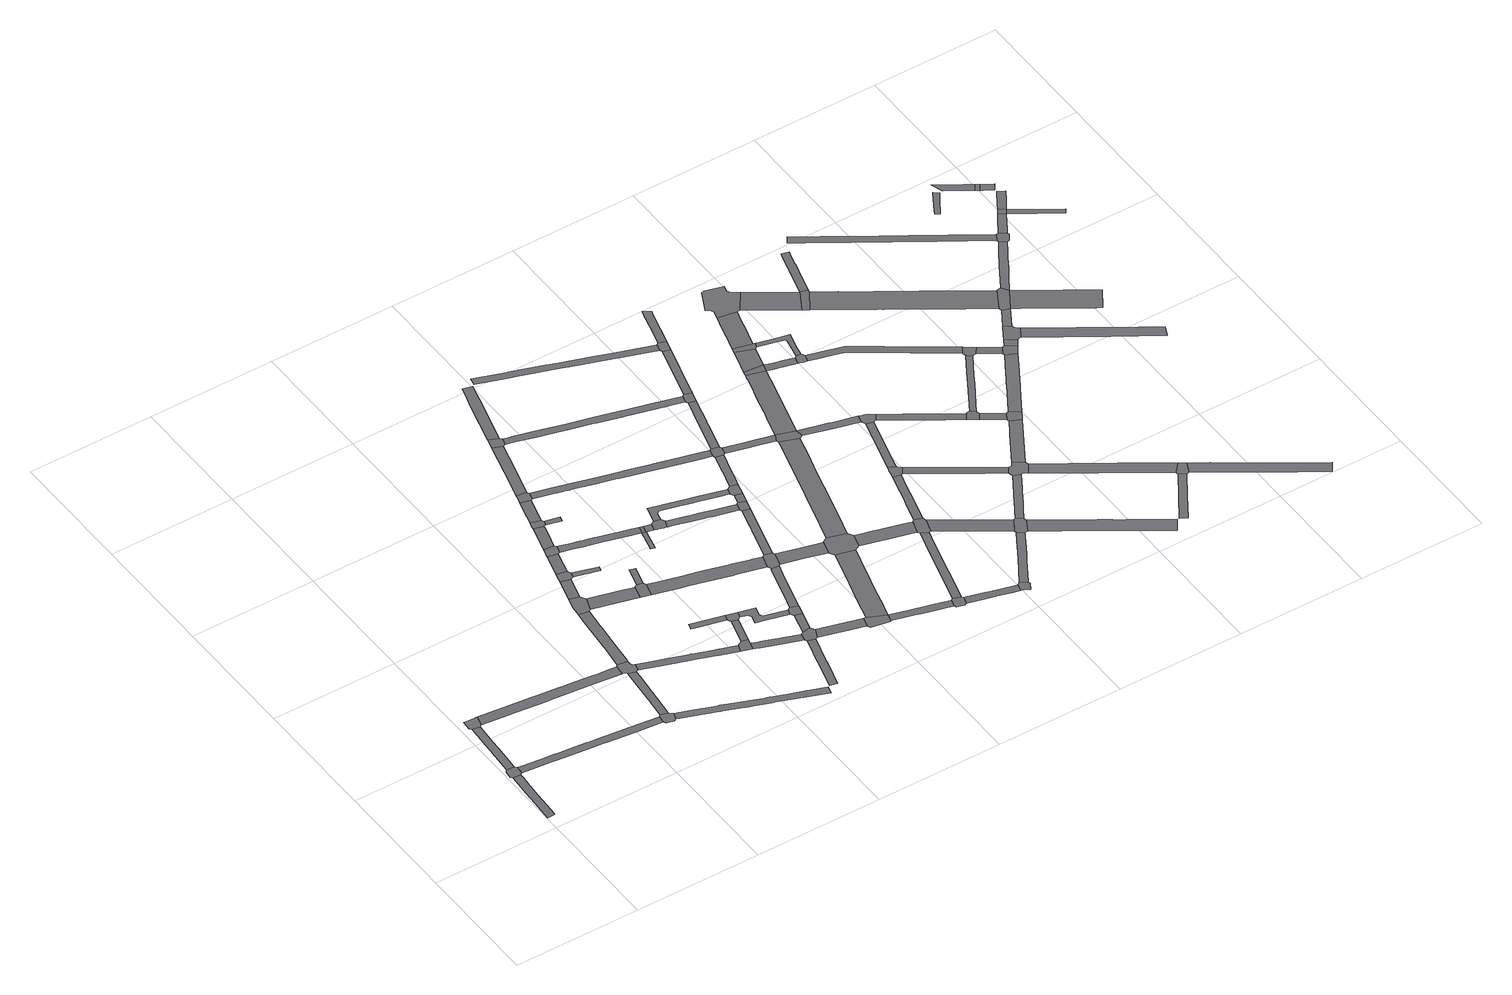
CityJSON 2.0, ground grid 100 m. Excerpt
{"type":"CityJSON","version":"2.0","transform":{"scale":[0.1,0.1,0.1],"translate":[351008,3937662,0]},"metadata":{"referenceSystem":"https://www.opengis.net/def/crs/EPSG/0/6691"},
"CityObjects":{
"road1":{"type":"Road","attributes":{"RoadStructureAttribute.sectionType":"1"},"geometry":[{"type":"MultiSurface","lod":"1","boundaries":[[[0,1,2,3,4,5,6,7,8,9,10,11,12,13,14,15]]]}]},
"road2":{"type":"Road","geometry":[{"type":"MultiSurface","lod":"1","boundaries":[[[16,17,18,10,9,19,20,21,22]]]}]},
"road3":{"type":"Road","attributes":{"RoadStructureAttribute.sectionType":"1"},"geometry":[{"type":"MultiSurface","lod":"1","boundaries":[[[21,23,24,25,26,27,28,29,30,31,32,22]]]}]},
"road4":{"type":"Road","geometry":[{"type":"MultiSurface","lod":"1","boundaries":[[[33,34,35,36,28,27,37,38]]]}]},
"road5":{"type":"Road","attributes":{"RoadStructureAttribute.sectionType":"1"},"geometry":[{"type":"MultiSurface","lod":"1","boundaries":[[[39,40,41,42,43,44,45,46,47,48,49,50,20,19,51,52,53,54,55,56,57,58,59,60]]]}]},
"road6":{"type":"Road","attributes":{"RoadStructureAttribute.sectionType":"1"},"geometry":[{"type":"MultiSurface","lod":"1","boundaries":[[[37,61,62,63,64,65,66,67,68,69,70,71,72,73,74,75,76,77,78,79,80,38]]]}]},
"road7":{"type":"Road","geometry":[{"type":"MultiSurface","lod":"1","boundaries":[[[59,81,82,83,84,85,86,87,60]]]}]},
"road8":{"type":"Road","attributes":{"RoadStructureAttribute.sectionType":"1"},"geometry":[{"type":"MultiSurface","lod":"1","boundaries":[[[86,88,89,90,91,92,93,87]]]}]},
"road9":{"type":"Road","geometry":[{"type":"MultiSurface","lod":"1","boundaries":[[[69,94,91,90,95,96,97,98,99,100,70]]]}]},
"road10":{"type":"Road","attributes":{"RoadStructureAttribute.sectionType":"1"},"geometry":[{"type":"MultiSurface","lod":"1","boundaries":[[[101,102,103,104,100,99,105,106,107,108,109,110,111,112]]]}]},
"road11":{"type":"Road","attributes":{"RoadStructureAttribute.sectionType":"1"},"geometry":[{"type":"MultiSurface","lod":"1","boundaries":[[[83,113,114,115,116,117,118,119,120,121,122,123,124,125,126,127,128,129,130,131,132,133,134,135,136,137,138,84]]]}]},
"road12":{"type":"Road","geometry":[{"type":"MultiSurface","lod":"1","boundaries":[[[139,140,141,142,143,144,145,146,147,112,111,148,149]]]}]},
"road13":{"type":"Road","attributes":{"RoadStructureAttribute.sectionType":"1"},"geometry":[{"type":"MultiSurface","lod":"1","boundaries":[[[95,150,151,152,153,154,155,156,157,158,159,160,161,162,163,164,165,96]]]}]},
"road14":{"type":"Road","attributes":{"RoadStructureAttribute.sectionType":"1"},"geometry":[{"type":"MultiSurface","lod":"1","boundaries":[[[140,139,166,167,168]]]}]},
"road15":{"type":"Road","geometry":[{"type":"MultiSurface","lod":"1","boundaries":[[[167,169,170,171,172,173,168]]]}]},
"road16":{"type":"Road","attributes":{"RoadStructureAttribute.sectionType":"1"},"geometry":[{"type":"MultiSurface","lod":"1","boundaries":[[[148,174,175,176,177,178,179,149]]]}]},
"road17":{"type":"Road","attributes":{"RoadStructureAttribute.sectionType":"1"},"geometry":[{"type":"MultiSurface","lod":"1","boundaries":[[[180,181,182,183,172,171]]]}]},
"road18":{"type":"Road","attributes":{"RoadStructureAttribute.sectionType":"1"},"geometry":[{"type":"MultiSurface","lod":"1","boundaries":[[[184,185,170,169]]]}]},
"road19":{"type":"Road","geometry":[{"type":"MultiSurface","lod":"1","boundaries":[[[186,187,183,182,188,189,190,191]]]}]},
"road20":{"type":"Road","attributes":{"RoadStructureAttribute.sectionType":"1"},"geometry":[{"type":"MultiSurface","lod":"1","boundaries":[[[190,192,193,194,195,191]]]}]},
"road21":{"type":"Road","geometry":[{"type":"MultiSurface","lod":"1","boundaries":[[[196,175,174,197,198,199,200,201]]]}]},
"road22":{"type":"Road","geometry":[{"type":"MultiSurface","lod":"1","boundaries":[[[202,203,204,158,157,205]]]}]},
"road23":{"type":"Road","attributes":{"RoadStructureAttribute.sectionType":"1"},"geometry":[{"type":"MultiSurface","lod":"1","boundaries":[[[206,207,208,209,210,211]]]}]},
"road24":{"type":"Road","geometry":[{"type":"MultiSurface","lod":"1","boundaries":[[[212,195,194,213,214,215,216]]]}]},
"road25":{"type":"Road","attributes":{"RoadStructureAttribute.sectionType":"1"},"geometry":[{"type":"MultiSurface","lod":"1","boundaries":[[[217,218,196,201]]]}]},
"road26":{"type":"Road","attributes":{"RoadStructureAttribute.sectionType":"1"},"geometry":[{"type":"MultiSurface","lod":"1","boundaries":[[[219,204,203,220,221,222,223]]]}]},
"road27":{"type":"Road","attributes":{"RoadStructureAttribute.sectionType":"1"},"geometry":[{"type":"MultiSurface","lod":"1","boundaries":[[[215,224,225,226,227,228,229,216]]]}]},
"road28":{"type":"Road","attributes":{"RoadStructureAttribute.sectionType":"1"},"geometry":[{"type":"MultiSurface","lod":"1","boundaries":[[[213,230,231,214]]]}]},
"road29":{"type":"Road","attributes":{"RoadStructureAttribute.sectionType":"1"},"geometry":[{"type":"MultiSurface","lod":"1","boundaries":[[[232,233,234,235,236,237,238,202,205,239,240,241,242,243,244]]]}]},
"road30":{"type":"Road","geometry":[{"type":"MultiSurface","lod":"1","boundaries":[[[245,246,206,211,223,222,247]]]}]},
"road31":{"type":"Road","attributes":{"RoadStructureAttribute.sectionType":"1"},"geometry":[{"type":"MultiSurface","lod":"1","boundaries":[[[248,249,250,251,252,253,254,255,256,257,258,259,260,261,262,263,264,265,266,267,268,269,270,271,189,188]]]}]},
"road32":{"type":"Road","geometry":[{"type":"MultiSurface","lod":"1","boundaries":[[[272,273,274,275,228,227,276,277]]]}]},
"road33":{"type":"Road","attributes":{"RoadStructureAttribute.sectionType":"1"},"geometry":[{"type":"MultiSurface","lod":"1","boundaries":[[[278,279,280,281,282,283,284,285,286,287,288,289,290,291,292,293,294]]]}]},
"road34":{"type":"Road","attributes":{"RoadStructureAttribute.sectionType":"1"},"geometry":[{"type":"MultiSurface","lod":"1","boundaries":[[[295,296,297,298,299,300,301,302,303,304,245,247]]]}]},
"road35":{"type":"Road","attributes":{"RoadStructureAttribute.sectionType":"1"},"geometry":[{"type":"MultiSurface","lod":"1","boundaries":[[[272,305,306,307,308,309,310,273]]]}]},
"road36":{"type":"Road","geometry":[{"type":"MultiSurface","lod":"1","boundaries":[[[285,284,311,312,313,314,232,244]]]}]},
"road37":{"type":"Road","attributes":{"RoadStructureAttribute.sectionType":"1"},"geometry":[{"type":"MultiSurface","lod":"1","boundaries":[[[315,316,317,318,319,320,321,322,323,324,325,326,327,199,198,328,329,330,331,332,333,334,335,336,337]]]}]},
"road38":{"type":"Road","attributes":{"RoadStructureAttribute.sectionType":"1"},"geometry":[{"type":"MultiSurface","lod":"1","boundaries":[[[338,339,314,313]]]}]},
"road39":{"type":"Road","attributes":{"RoadStructureAttribute.sectionType":"1"},"geometry":[{"type":"MultiSurface","lod":"1","boundaries":[[[340,341,259,342,343,341,344,345]]]}]},
"road40":{"type":"Road","geometry":[{"type":"MultiSurface","lod":"1","boundaries":[[[259,341,340,260]]]}]},
"road41":{"type":"Road","geometry":[{"type":"MultiSurface","lod":"1","boundaries":[[[300,299,346,339,338,347,348,349]]]}]},
"road42":{"type":"Road","geometry":[{"type":"MultiSurface","lod":"1","boundaries":[[[350,351,352,353,354,308,307,355]]]}]},
"road43":{"type":"Road","attributes":{"RoadStructureAttribute.sectionType":"1"},"geometry":[{"type":"MultiSurface","lod":"1","boundaries":[[[356,357,358,359,360,312,311]]]}]},
"road44":{"type":"Road","geometry":[{"type":"MultiSurface","lod":"1","boundaries":[[[344,361,362,363,364,365,366,367,345]]]}]},
"road45":{"type":"Road","attributes":{"RoadStructureAttribute.sectionType":"1"},"geometry":[{"type":"MultiSurface","lod":"1","boundaries":[[[368,369,349,348,370,371,372,373]]]}]},
"road46":{"type":"Road","attributes":{"RoadStructureAttribute.sectionType":"1"},"geometry":[{"type":"MultiSurface","lod":"1","boundaries":[[[374,375,376,377,352,351,378,379,380,381,382]]]}]},
"road47":{"type":"Road","geometry":[{"type":"MultiSurface","lod":"1","boundaries":[[[383,384,385,386,359,358,387]]]}]},
"road48":{"type":"Road","geometry":[{"type":"MultiSurface","lod":"1","boundaries":[[[372,388,389,390,391,337,336,392,393,373]]]}]},
"road49":{"type":"Road","attributes":{"RoadStructureAttribute.sectionType":"1"},"geometry":[{"type":"MultiSurface","lod":"1","boundaries":[[[394,395,396,397,398,399,400,401,402,403,404,277,276,405,406,407,408,409,410,411,412,413,414,415,416,417,418,419,420,421,422,423,424,425]]]}]},
"road50":{"type":"Road","attributes":{"RoadStructureAttribute.sectionType":"1"},"geometry":[{"type":"MultiSurface","lod":"1","boundaries":[[[364,426,427,428,429,430,431,432,433,434,435,436,437,438,439,440,441,442,443,365]]]}]},
"road51":{"type":"Road","attributes":{"RoadStructureAttribute.sectionType":"1"},"geometry":[{"type":"MultiSurface","lod":"1","boundaries":[[[444,445,446,447,448,449,450,451,452,453,454,455,456,457,367,366]]]}]},
"road52":{"type":"Road","attributes":{"RoadStructureAttribute.sectionType":"1"},"geometry":[{"type":"MultiSurface","lod":"1","boundaries":[[[458,459,460,461,391,390,462,463,464,465,466]]]}]},
"road53":{"type":"Road","attributes":{"RoadStructureAttribute.sectionType":"1"},"geometry":[{"type":"MultiSurface","lod":"1","boundaries":[[[467,468,469,470,471,472,389,388]]]}]},
"road54":{"type":"Road","attributes":{"RoadStructureAttribute.sectionType":"1"},"geometry":[{"type":"MultiSurface","lod":"1","boundaries":[[[473,474,475,476,477,478,479,480,481,482,483,484,485,486,487,488,489,490,491,492,386,385]]]}]},
"road55":{"type":"Road","attributes":{"RoadStructureAttribute.sectionType":"1"},"geometry":[{"type":"MultiSurface","lod":"1","boundaries":[[[493,494,495,496,497,498,499,385,384,500,501,502,503]]]}]},
"road56":{"type":"Road","geometry":[{"type":"MultiSurface","lod":"1","boundaries":[[[504,433,432,466,465,505]]]}]},
"road57":{"type":"Road","attributes":{"RoadStructureAttribute.sectionType":"1"},"geometry":[{"type":"MultiSurface","lod":"1","boundaries":[[[506,507,508,509,510,511,512,513,514,515,350,355,516,517,518,519,520,521,522,523,524,525,526,527,528,529]]]}]},
"road58":{"type":"Road","attributes":{"RoadStructureAttribute.sectionType":"1"},"geometry":[{"type":"MultiSurface","lod":"1","boundaries":[[[530,531,532,533,504,505]]]}]},
"road59":{"type":"Road","geometry":[{"type":"MultiSurface","lod":"1","boundaries":[[[451,532,531,534,535,452]]]}]},
"road60":{"type":"Road","geometry":[{"type":"MultiSurface","lod":"1","boundaries":[[[536,537,538,471,470,539,484,483,540]]]}]},
"road61":{"type":"Road","geometry":[{"type":"MultiSurface","lod":"1","boundaries":[[[541,542,543,544,545,546,547,493,503]]]}]},
"road62":{"type":"Road","attributes":{"RoadStructureAttribute.sectionType":"1"},"geometry":[{"type":"MultiSurface","lod":"1","boundaries":[[[548,549,550,551,535,534,552,553,554]]]}]},
"road63":{"type":"Road","geometry":[{"type":"MultiSurface","lod":"1","boundaries":[[[424,548,554,555,556,557,558,425]]]}]},
"road64":{"type":"Road","attributes":{"RoadStructureAttribute.sectionType":"1"},"geometry":[{"type":"MultiSurface","lod":"1","boundaries":[[[559,560,561,562,563,564,565,566,567,568,569,570,571,572,573,574,575,576,577,578,579,580,581,582,583,584,585]]]}]},
"road65":{"type":"Road","attributes":{"RoadStructureAttribute.sectionType":"1"},"geometry":[{"type":"MultiSurface","lod":"1","boundaries":[[[544,586,587,588,589,590,591,592,593,594,595,596,545]]]}]},
"road66":{"type":"Road","attributes":{"RoadStructureAttribute.sectionType":"1"},"geometry":[{"type":"MultiSurface","lod":"1","boundaries":[[[597,598,599,600,601,602,603,604,605,606,607,608,547,546,609,610,611,612,613,614,615]]]}]},
"road67":{"type":"Road","attributes":{"RoadStructureAttribute.sectionType":"1"},"geometry":[{"type":"MultiSurface","lod":"1","boundaries":[[[616,617,618,619,620,621,536,540,622,623,624,625,626]]]}]},
"road68":{"type":"Road","attributes":{"RoadStructureAttribute.sectionType":"1"},"geometry":[{"type":"MultiSurface","lod":"1","boundaries":[[[627,628,629,630,631,632,538,537,633,634,635,636,637,638,639,640,641,642]]]}]},
"road69":{"type":"Road","attributes":{"RoadStructureAttribute.sectionType":"1"},"geometry":[{"type":"MultiSurface","lod":"1","boundaries":[[[557,643,644,645,646,647,648,649,650,651,652,653,654,655,558]]]}]},
"road70":{"type":"Road","attributes":{"RoadStructureAttribute.sectionType":"1"},"geometry":[{"type":"MultiSurface","lod":"1","boundaries":[[[656,657,556,555,658,659,660,661]]]}]},
"road71":{"type":"Road","geometry":[{"type":"MultiSurface","lod":"1","boundaries":[[[662,663,664,665,592,591,666,667]]]}]},
"road72":{"type":"Road","geometry":[{"type":"MultiSurface","lod":"1","boundaries":[[[668,506,529,650,649,669]]]}]},
"road73":{"type":"Road","geometry":[{"type":"MultiSurface","lod":"1","boundaries":[[[625,597,615,670,671,672,673,626]]]}]},
"road74":{"type":"Road","geometry":[{"type":"MultiSurface","lod":"1","boundaries":[[[674,675,676,661,660,627,642]]]}]},
"road75":{"type":"Road","attributes":{"RoadStructureAttribute.sectionType":"1"},"geometry":[{"type":"MultiSurface","lod":"1","boundaries":[[[677,678,679,680,681,668,669,682,683,684,685,686,687,688,689]]]}]},
"road76":{"type":"Road","attributes":{"RoadStructureAttribute.sectionType":"1"},"geometry":[{"type":"MultiSurface","lod":"1","boundaries":[[[690,691,692,693,694,695,696,697,673,672,698,699,700,701,702]]]}]},
"road77":{"type":"Road","attributes":{"RoadStructureAttribute.sectionType":"1"},"geometry":[{"type":"MultiSurface","lod":"1","boundaries":[[[703,704,705,706,707,708,709,710,711,712,664,663]]]}]},
"road78":{"type":"Road","attributes":{"RoadStructureAttribute.sectionType":"1"},"geometry":[{"type":"MultiSurface","lod":"1","boundaries":[[[713,714,715,716,717,718,719,720,721,722,671,670,723,724,725,726,727,728,729,730,731]]]}]},
"road79":{"type":"Road","geometry":[{"type":"MultiSurface","lod":"1","boundaries":[[[732,733,734,585,584,677,689]]]}]},
"road80":{"type":"Road","attributes":{"RoadStructureAttribute.sectionType":"1"},"geometry":[{"type":"MultiSurface","lod":"1","boundaries":[[[676,735,736,737,738,739,740,741,742,743,744,745,746,747,748,661]]]}]},
"road81":{"type":"Road","geometry":[{"type":"MultiSurface","lod":"1","boundaries":[[[749,750,751,752,753,754,755,690,702]]]}]},
"road82":{"type":"Road","attributes":{"RoadStructureAttribute.sectionType":"1"},"geometry":[{"type":"MultiSurface","lod":"1","boundaries":[[[756,757,676,675,758,759,760]]]}]},
"road83":{"type":"Road","attributes":{"RoadStructureAttribute.sectionType":"1"},"geometry":[{"type":"MultiSurface","lod":"1","boundaries":[[[761,762,763,764,765,766,734,733,767,768,769,770,771,772,773,774]]]}]},
"road84":{"type":"Road","geometry":[{"type":"MultiSurface","lod":"1","boundaries":[[[775,776,777,713,731,710,709,778]]]}]},
"road85":{"type":"Road","attributes":{"RoadStructureAttribute.sectionType":"1"},"geometry":[{"type":"MultiSurface","lod":"1","boundaries":[[[779,780,781,782,783,784,785,753,752]]]}]},
"road86":{"type":"Road","geometry":[{"type":"MultiSurface","lod":"1","boundaries":[[[740,739,786,787]]]}]},
"road87":{"type":"Road","attributes":{"RoadStructureAttribute.sectionType":"1"},"geometry":[{"type":"MultiSurface","lod":"1","boundaries":[[[788,787,786,789,790,791,792,793]]]}]},
"road88":{"type":"Road","attributes":{"RoadStructureAttribute.sectionType":"1"},"geometry":[{"type":"MultiSurface","lod":"1","boundaries":[[[794,795,796,797,798,799,800,801,802,803,804,805,750,749]]]}]},
"road89":{"type":"Road","geometry":[{"type":"MultiSurface","lod":"1","boundaries":[[[759,806,782,781,807,808,809,810,811,812,760]]]}]},
"road90":{"type":"Road","geometry":[{"type":"MultiSurface","lod":"1","boundaries":[[[813,793,792,814,815,816]]]}]},
"road91":{"type":"Road","attributes":{"RoadStructureAttribute.sectionType":"1"},"geometry":[{"type":"MultiSurface","lod":"1","boundaries":[[[817,818,819,786,739,820,821]]]}]},
"road92":{"type":"Road","attributes":{"RoadStructureAttribute.sectionType":"1"},"geometry":[{"type":"MultiSurface","lod":"1","boundaries":[[[822,823,824,825,826,777,776,827,828,829,830,831,832,833,834,835,836]]]}]},
"road93":{"type":"Road","attributes":{"RoadStructureAttribute.sectionType":"1"},"geometry":[{"type":"MultiSurface","lod":"1","boundaries":[[[837,838,839,840,841,842,843,844,845,846,847,848,813,816]]]}]},
"road94":{"type":"Road","attributes":{"RoadStructureAttribute.sectionType":"1"},"geometry":[{"type":"MultiSurface","lod":"1","boundaries":[[[814,849,850,851,852,853,854,855,856,857,815]]]}]},
"road95":{"type":"Road","geometry":[{"type":"MultiSurface","lod":"1","boundaries":[[[820,858,859,860,861,862,863,854,853,821]]]}]},
"road96":{"type":"Road","attributes":{"RoadStructureAttribute.sectionType":"1"},"geometry":[{"type":"MultiSurface","lod":"1","boundaries":[[[864,865,866,867,868,869,870,871,872,873,874,875,876,877,878,879,880,881,882,883,884,885,886,887,888,889,890,891,892,893,775,778]]]}]},
"road97":{"type":"Road","attributes":{"RoadStructureAttribute.sectionType":"1"},"geometry":[{"type":"MultiSurface","lod":"1","boundaries":[[[894,895,896,897,898,899,808,807,900,901,902,903,904,905,906,907]]]}]},
"road98":{"type":"Road","geometry":[{"type":"MultiSurface","lod":"1","boundaries":[[[908,909,910,911,912,913,801,800,836,835,914,915]]]}]},
"road99":{"type":"Road","geometry":[{"type":"MultiSurface","lod":"1","boundaries":[[[916,917,918,919,920,921,922,844,843,923,924,925,926,927]]]}]},
"road100":{"type":"Road","geometry":[{"type":"MultiSurface","lod":"1","boundaries":[[[906,928,929,930,931,932,907]]]}]},
"road101":{"type":"Road","attributes":{"RoadStructureAttribute.sectionType":"1"},"geometry":[{"type":"MultiSurface","lod":"1","boundaries":[[[933,934,935,936,937,938,910,909]]]}]},
"road102":{"type":"Road","attributes":{"RoadStructureAttribute.sectionType":"1"},"geometry":[{"type":"MultiSurface","lod":"1","boundaries":[[[939,940,941,942,924,923,943,944,945,946,947,948,949,950,951,952,953,954]]]}]},
"road103":{"type":"Road","attributes":{"RoadStructureAttribute.sectionType":"1"},"geometry":[{"type":"MultiSurface","lod":"1","boundaries":[[[955,930,929,956,957]]]}]},
"road104":{"type":"Road","attributes":{"RoadStructureAttribute.sectionType":"1"},"geometry":[{"type":"MultiSurface","lod":"1","boundaries":[[[958,959,960,961,962,963,964,965,966,967,968,969,970,971,972,973,974,975,976,977,978,979,980,981,982,983,984,985,986,987,988,989,990,991,992,863,862]]]}]},
"road105":{"type":"Road","attributes":{"RoadStructureAttribute.sectionType":"1"},"geometry":[{"type":"MultiSurface","lod":"1","boundaries":[[[993,994,995,996,997,998,999,1000,1001,1002,1003,1004,1005,1006,1007,1008,1009,1010,1011,1012,1013,1014,1015,1016,1017,1018,1019,908,915]]]}]},
"road106":{"type":"Road","geometry":[{"type":"MultiSurface","lod":"1","boundaries":[[[953,1020,1021,1022,1023,954]]]}]},
"road107":{"type":"Road","geometry":[{"type":"MultiSurface","lod":"1","boundaries":[[[955,957,935,934,1024,1025,1026,1027,1028,1029]]]}]},
"road108":{"type":"Road","attributes":{"RoadStructureAttribute.sectionType":"1"},"geometry":[{"type":"MultiSurface","lod":"1","boundaries":[[[931,1030,1031,1032,1033,1034,1035,1036,932]]]}]},
"road109":{"type":"Road","attributes":{"RoadStructureAttribute.sectionType":"1"},"geometry":[{"type":"MultiSurface","lod":"1","boundaries":[[[1037,1038,1039,1040,1041,1042,1043,1044]]]}]},
"road110":{"type":"Road","attributes":{"RoadStructureAttribute.sectionType":"1"},"geometry":[{"type":"MultiSurface","lod":"1","boundaries":[[[1023,1045,1046,1047,1048,1049,1050,1051,1052,1053,1054,1055,1056,1057,1058,1059,954]]]}]},
"road111":{"type":"Road","attributes":{"RoadStructureAttribute.sectionType":"1"},"geometry":[{"type":"MultiSurface","lod":"1","boundaries":[[[1028,1060,1061,1062,1063,1064,1065,1066,1067,1068,1069,1070,1071,1072,1073,1029]]]}]},
"road112":{"type":"Road","geometry":[{"type":"MultiSurface","lod":"1","boundaries":[[[1033,1074,1075,1076,1077,974,973,1034]]]}]},
"road113":{"type":"Road","geometry":[{"type":"MultiSurface","lod":"1","boundaries":[[[1040,1078,1079,1080,1011,1010,1041]]]}]},
"road114":{"type":"Road","attributes":{"RoadStructureAttribute.sectionType":"1"},"geometry":[{"type":"MultiSurface","lod":"1","boundaries":[[[1081,1082,1075,1074]]]}]},
"road115":{"type":"Road","attributes":{"RoadStructureAttribute.sectionType":"1"},"geometry":[{"type":"MultiSurface","lod":"1","boundaries":[[[1083,1084,1085,1086,1087,1088,1089,1090,1091,1092,1093,1094,1095,1096,1022,1021,1097,1098,1099,1100,1101,1102,1103,1104,1105,1106,1107,1108,1109,1110,1111,1112,1113,1114,1115,1116,1117,1118,1119,1120,1121,1122,1123,1124]]]}]},
"road116":{"type":"Road","geometry":[{"type":"MultiSurface","lod":"1","boundaries":[[[1125,1082,1081,1067,1066,1126,1127]]]}]},
"road117":{"type":"Road","attributes":{"RoadStructureAttribute.sectionType":"1"},"geometry":[{"type":"MultiSurface","lod":"1","boundaries":[[[1128,1129,1125,1127]]]}]},
"road118":{"type":"Road","geometry":[{"type":"MultiSurface","lod":"1","boundaries":[[[1130,1129,1128,1131,1132,1133,1134,1135,1136]]]}]},
"road119":{"type":"Road","attributes":{"RoadStructureAttribute.sectionType":"1"},"geometry":[{"type":"MultiSurface","lod":"1","boundaries":[[[1137,1138,1139,1140,1141,1142,1143,1144,1145,1146,1147,1148,1149,1079,1078]]]}]},
"road120":{"type":"Road","attributes":{"RoadStructureAttribute.sectionType":"1"},"geometry":[{"type":"MultiSurface","lod":"1","boundaries":[[[1150,1151,1152,1153,1154,1155,1156,1157,1158,1159,1160,1161,1162,1163,1164,1165,1166,1167,1168,1169,1170,1171,1172,1173,1174,1175,1176,1177,1178,1179,1180,1181,1182,1183,1184,1185,1186,1187,1188,1189,1190]]]}]},
"road121":{"type":"Road","geometry":[{"type":"MultiSurface","lod":"1","boundaries":[[[1191,1192,1124,1123,1193,1194]]]}]},
"road122":{"type":"Road","attributes":{"RoadStructureAttribute.sectionType":"1"},"geometry":[{"type":"MultiSurface","lod":"1","boundaries":[[[1195,1196,1197,1198,1199,1200,1201,1202,1203,1204,1205,1206,1132,1131]]]}]},
"road123":{"type":"Road","attributes":{"RoadStructureAttribute.sectionType":"1"},"geometry":[{"type":"MultiSurface","lod":"1","boundaries":[[[1135,1194,1207,1208,1209,1210,1211,1212,1213,1214,1215,1216,1217,1218,1219,1220,1221,1222,1223,1224,1225,1226,1227,1228,1229,1230,1231,1191,1194,1193,1136]]]}]},
"road124":{"type":"Road","attributes":{"RoadStructureAttribute.sectionType":"1"},"geometry":[{"type":"MultiSurface","lod":"1","boundaries":[[[1232,1233,1234,1235,1236,1192,1191,1237,1238,1239,1240,1241,1242,1243,1244]]]}]},
"road125":{"type":"Road","attributes":{"RoadStructureAttribute.sectionType":"1"},"geometry":[{"type":"MultiSurface","lod":"1","boundaries":[[[1245,1246,1247,1248,1249,1250]]]}]},
"road126":{"type":"Road","geometry":[{"type":"MultiSurface","lod":"1","boundaries":[[[1243,1251,1252,1253,1254,1150,1190,1244]]]}]},
"road127":{"type":"Road","attributes":{"RoadStructureAttribute.sectionType":"1"},"geometry":[{"type":"MultiSurface","lod":"1","boundaries":[[[1255,1256,1257,1258,1259,1260,1261,1262,1263,1264,1265,1266,1267]]]}]},
"road128":{"type":"Road","geometry":[{"type":"MultiSurface","lod":"1","boundaries":[[[1268,1269,1270,1271,1272]]]}]},
"road129":{"type":"Road","attributes":{"RoadStructureAttribute.sectionType":"1"},"geometry":[{"type":"MultiSurface","lod":"1","boundaries":[[[1270,1269,1273,1254,1253,1274,1275,1270,1276,1277,1278,1279,1271]]]}]},
"road130":{"type":"Road","geometry":[{"type":"MultiSurface","lod":"1","boundaries":[[[1280,1281,1282,1261,1260]]]}]},
"road131":{"type":"Road","attributes":{"RoadStructureAttribute.sectionType":"1"},"geometry":[{"type":"MultiSurface","lod":"1","boundaries":[[[1271,1283,1284,1285,1286,1272]]]}]},
"road132":{"type":"Road","attributes":{"RoadStructureAttribute.sectionType":"1"},"geometry":[{"type":"MultiSurface","lod":"1","boundaries":[[[1282,1281,1287,1288,1289]]]}]}
},
"vertices":[
[68,129,0],[71,176,0],[78,287,0],[81,335,0],[82,348,0],[88,444,0],[89,458,0],[92,509,0],[94,542,0],[96,582,0],[36,585,0],[25,411,0],[22,352,0],[21,340,0],[7,116,0],[67,121,0],
[28,660,0],[23,600,0],[26,597,0],[112,594,0],[116,655,0],[103,670,0],[43,673,0],
[118,891,0],[118,898,0],[119,903,0],[123,959,0],[132,1137,0],[74,1148,0],[61,960,0],[59,907,0],[58,896,0],[56,873,0],
[148,1233,0],[88,1237,0],[66,1239,0],[61,1163,0],[149,1150,0],[172,1231,0],
[995,559,0],[813,579,0],[777,583,0],[665,595,0],[656,596,0],[559,606,0],[449,618,0],[386,626,0],[381,626,0],[366,628,0],[339,630,0],[166,649,0],[200,585,0],[333,570,0],[381,565,0],[552,546,0],[660,535,0],[743,526,0],[770,523,0],[988,499,0],[1207,475,0],[1213,535,0],
[369,1128,0],[418,1122,0],[595,1103,0],[649,1098,0],[697,1093,0],[814,1080,0],[1036,1058,0],[1134,1048,0],[1243,1036,0],[1252,1116,0],[1195,1122,0],[1107,1131,0],[1045,1138,0],[884,1157,0],[835,1162,0],[823,1162,0],[820,1163,0],[637,1183,0],[602,1187,0],[378,1211,0],
[1220,459,0],[1279,443,0],[1296,454,0],[1316,510,0],[1299,517,0],[1288,533,0],[1229,548,0],
[1305,703,0],[1331,945,0],[1336,1001,0],[1277,1018,0],[1269,945,0],[1246,716,0],
[1264,1033,0],[1353,1009,0],[1371,1065,0],[1358,1069,0],[1344,1090,0],[1347,1122,0],[1267,1130,0],
[1321,1637,0],[1310,1535,0],[1306,1497,0],[1285,1298,0],[1349,1146,0],[1365,1289,0],[1386,1488,0],[1392,1551,0],[1402,1638,0],[1407,1686,0],[1407,1687,0],[1327,1696,0],
[1320,445,0],[1588,348,0],[1594,346,0],[1610,340,0],[1732,294,0],[1783,275,0],[1812,264,0],[1913,227,0],[1935,221,0],[1973,209,0],[1981,207,0],[2169,136,0],[2288,93,0],[2330,77,0],[2344,136,0],[2228,178,0],[2207,186,0],[2086,230,0],[1966,274,0],[1957,277,0],[1914,290,0],[1824,324,0],[1680,379,0],[1627,399,0],[1610,404,0],[1427,470,0],
[1436,1846,0],[1359,1866,0],[1353,1846,0],[1351,1838,0],[1351,1837,0],[1337,1789,0],[1337,1785,0],[1336,1782,0],[1330,1723,0],[1423,1699,0],[1461,1803,0],
[1356,1008,0],[1549,942,0],[1724,884,0],[1797,859,0],[1801,857,0],[1837,845,0],[1920,815,0],[2045,772,0],[2065,830,0],[1921,881,0],[1907,885,0],[1779,929,0],[1746,940,0],[1744,940,0],[1570,998,0],[1487,1026,0],
[1457,1926,0],[1483,2025,0],[1406,2045,0],
[1510,2040,0],[1519,2080,0],[1505,2105,0],[1427,2125,0],[1417,2089,0],
[1776,1607,0],[1804,1714,0],[1742,1730,0],[1737,1731,0],[1649,1754,0],[1544,1781,0],
[1524,2178,0],[1530,2202,0],[1554,2286,0],[1475,2306,0],
[1704,1986,0],[1715,2024,0],
[1487,2350,0],[1479,2321,0],[1570,2293,0],[1587,2354,0],[1574,2370,0],[1493,2378,0],
[1602,2473,0],[1624,2560,0],[1628,2574,0],[1551,2594,0],
[1828,1728,0],[1822,1595,0],[1855,1587,0],[1883,1693,0],[1876,1710,0],[1872,1719,0],
[2147,801,0],[2157,840,0],[2108,853,0],[2127,744,0],
[2159,1133,0],[1901,1197,0],[1891,1156,0],[1889,1149,0],[1909,1144,0],[2146,1084,0],
[1559,2625,0],[1646,2578,0],[1653,2616,0],[1644,2634,0],[1567,2655,0],
[1915,1870,0],[1872,1882,0],
[2143,987,0],[2188,958,0],[2193,977,0],[2210,1045,0],[2162,1058,0],
[1648,2646,0],[1661,2696,0],[1671,2732,0],[1700,2840,0],[1622,2861,0],[1586,2724,0],
[1765,2550,0],[1774,2588,0],
[2490,682,0],[2370,723,0],[2333,736,0],[2251,764,0],[2217,776,0],[2185,787,0],[2156,798,0],[2149,736,0],[2165,731,0],[2179,726,0],[2255,700,0],[2383,655,0],[2479,622,0],
[2249,1109,0],[2190,1125,0],[2236,1061,0],
[1667,2271,0],[1737,2252,0],[1778,2242,0],[1876,2216,0],[1937,2200,0],[1951,2195,0],[1996,2183,0],[2079,2162,0],[2088,2159,0],[2117,2152,0],[2130,2148,0],[2150,2143,0],[2165,2200,0],[2149,2205,0],[2114,2214,0],[2028,2237,0],[1966,2253,0],[1937,2263,0],[1861,2283,0],[1856,2284,0],[1797,2299,0],[1765,2307,0],[1751,2311,0],[1669,2331,0],
[1722,2924,0],[1641,2933,0],[1633,2901,0],[1626,2876,0],[1717,2850,0],[1731,2906,0],
[2432,172,0],[2443,212,0],[2446,224,0],[2458,268,0],[2505,446,0],[2515,479,0],[2544,586,0],[2486,603,0],[2456,493,0],[2451,476,0],[2432,403,0],[2432,402,0],[2431,399,0],[2419,355,0],[2400,283,0],[2363,145,0],[2420,130,0],
[2292,1046,0],[2308,1020,0],[2292,955,0],[2359,938,0],[2536,894,0],[2552,937,0],[2373,984,0],[2367,994,0],[2357,1010,0],[2375,1076,0],
[1757,3056,0],[1784,3159,0],[1847,3401,0],[1773,3432,0],[1707,3181,0],[1676,3064,0],
[2562,595,0],[2598,669,0],[2575,702,0],[2509,689,0],
[2640,1496,0],[2618,1502,0],[2486,1537,0],[2478,1539,0],[2453,1545,0],[2355,1571,0],[2234,1603,0],[2213,1608,0],[2196,1612,0],[2142,1626,0],[2039,1653,0],[1952,1675,0],[1931,1681,0],[1900,1575,0],[1913,1572,0],[1929,1567,0],[2066,1532,0],[2117,1519,0],[2190,1500,0],[2436,1436,0],[2455,1431,0],[2674,1374,0],[2706,1479,0],
[2615,852,0],[2555,868,0],
[2196,2192,0],[2181,2135,0],[2108,1974,0],[2142,1966,0],[2237,2120,0],[2252,2177,0],
[2540,893,0],[2632,915,0],[2636,929,0],[2576,953,0],
[1880,3466,0],[1870,3483,0],[1793,3515,0],[1781,3461,0],[1774,3436,0],[1866,3408,0],
[2744,544,0],[2747,544,0],[2912,498,0],[2934,577,0],[2765,623,0],
[2261,2113,0],[2267,2112,0],[2306,2101,0],[2326,2096,0],[2349,2152,0],[2332,2183,0],[2282,2195,0],
[2683,1339,0],[2593,1015,0],[2655,1001,0],[2724,1258,0],[2746,1338,0],[2686,1347,0],
[1934,4040,0],[1907,3938,0],[1888,3874,0],[1838,3687,0],[1919,3668,0],[1956,3816,0],[1967,3850,0],[1988,3937,0],[2011,4019,0],
[3075,447,0],[3077,453,0],[3093,511,0],[2953,572,0],[2926,473,0],
[2762,1351,0],[2792,1457,0],[2782,1474,0],[2724,1490,0],[2677,1373,0],[2688,1356,0],
[2967,2582,0],[2808,2623,0],[2615,2674,0],[2574,2685,0],[2493,2706,0],[2422,2725,0],[2340,2746,0],[2222,2777,0],[2036,2826,0],[1944,2852,0],[1886,2866,0],[1801,2826,0],[1872,2807,0],[1893,2802,0],[1925,2795,0],[1944,2790,0],[1969,2783,0],[1987,2777,0],[1992,2776,0],[2019,2769,0],[2165,2730,0],[2206,2719,0],[2319,2690,0],[2328,2687,0],[2404,2667,0],[2506,2640,0],[2582,2620,0],[2599,2616,0],[2792,2565,0],[2926,2530,0],[2987,2514,0],[3001,2573,0],
[2336,2093,0],[2386,2080,0],[2499,2049,0],[2573,2029,0],[2613,2019,0],[2654,2007,0],[2836,1959,0],[2853,2017,0],[2820,2025,0],[2689,2060,0],[2681,2062,0],[2671,2065,0],[2593,2086,0],[2513,2107,0],[2508,2109,0],[2462,2122,0],[2447,2125,0],[2360,2149,0],
[2338,2208,0],[2347,2246,0],[2374,2262,0],[2519,2224,0],[2598,2203,0],[2651,2189,0],[2802,2149,0],[2872,2131,0],[2885,2178,0],[2685,2231,0],[2587,2258,0],[2437,2298,0],[2318,2329,0],[2308,2289,0],
[2825,1865,0],[2805,1790,0],[2793,1746,0],[2767,1649,0],[2825,1633,0],[2864,1777,0],[2891,1879,0],[2905,1930,0],[2846,1942,0],
[2889,1317,0],[2944,1302,0],[3024,1281,0],[3104,1260,0],[3133,1366,0],[2972,1409,0],
[3117,600,0],[3120,612,0],[3148,717,0],[3178,830,0],[3187,863,0],[3187,865,0],[3203,923,0],[3206,930,0],[3212,953,0],[3245,1073,0],[3274,1178,0],[3128,1216,0],[3063,977,0],[3060,965,0],[3048,924,0],[3043,907,0],[3040,897,0],[3030,856,0],[3028,849,0],[3001,750,0],
[3538,390,0],[3471,409,0],[3397,429,0],[3327,448,0],[3305,453,0],[3248,469,0],[3155,494,0],[3112,443,0],[3246,408,0],[3287,396,0],[3522,332,0],
[2869,2028,0],[2926,2007,0],
[3152,3131,0],[2919,3192,0],[2748,3237,0],[2714,3246,0],[2532,3294,0],[2505,3301,0],[2336,3346,0],[2100,3408,0],[1952,3448,0],[1919,3456,0],[1951,3388,0],[2084,3350,0],[2169,3328,0],[2321,3288,0],[2491,3243,0],[2515,3236,0],[2698,3188,0],[2709,3185,0],[2842,3151,0],[2902,3135,0],[2960,3119,0],[2995,3110,0],[3031,3101,0],[3136,3072,0],
[2927,2013,0],[2948,2088,0],[2890,2104,0],[2870,2030,0],
[2973,2182,0],[2914,2195,0],
[3347,1308,0],[3321,1352,0],[3176,1393,0],[3122,1226,0],[3317,1202,0],
[3524,328,0],[3532,315,0],[3590,299,0],[3605,307,0],[3624,367,0],[3613,383,0],[3555,400,0],
[2995,2496,0],[2954,2344,0],[2937,2281,0],[2936,2277,0],[2987,2232,0],[3012,2328,0],[3054,2481,0],
[3071,2491,0],[3086,2549,0],[3077,2567,0],[3019,2583,0],
[3096,3728,0],[3061,3740,0],[2968,3772,0],[2866,3807,0],[2686,3868,0],[2637,3886,0],[2612,3895,0],[2510,3931,0],[2496,3934,0],[2364,3981,0],[2353,3985,0],[2292,4004,0],[2286,4006,0],[2042,4090,0],[2028,4031,0],[2269,3948,0],[2316,3933,0],[2391,3909,0],[2478,3880,0],[2624,3829,0],[2671,3813,0],[2851,3750,0],[2888,3736,0],[3038,3684,0],[3039,3684,0],[3279,3603,0],[3295,3661,0],
[3724,277,0],[3783,261,0],[3813,253,0],[3820,251,0],[3939,219,0],[3990,205,0],[4005,264,0],[3872,300,0],[3811,316,0],[3794,321,0],[3756,331,0],
[3737,1073,0],[3705,956,0],[3701,944,0],[3696,925,0],[3694,917,0],[3671,831,0],[3653,765,0],[3646,738,0],[3642,722,0],[3607,593,0],[3596,551,0],[3580,491,0],[3642,488,0],[3682,637,0],[3700,702,0],[3702,710,0],[3759,916,0],[3780,997,0],[3792,1044,0],
[3724,1205,0],[3541,1256,0],[3530,1259,0],[3492,1269,0],[3436,1284,0],[3412,1291,0],[3512,1149,0],[3514,1148,0],[3686,1101,0],[3726,1091,0],[3757,1196,0],
[3443,2380,0],[3377,2135,0],[3362,2081,0],[3306,1874,0],[3295,1834,0],[3214,1533,0],[3345,1444,0],[3352,1469,0],[3378,1563,0],[3394,1623,0],[3441,1794,0],[3442,1799,0],[3452,1834,0],[3507,2040,0],[3540,2161,0],[3585,2328,0],
[3120,2726,0],[3138,2793,0],[3146,2825,0],[3161,2880,0],[3173,2925,0],[3196,3011,0],[3204,3039,0],[3146,3055,0],[3118,2952,0],[3103,2895,0],[3083,2819,0],[3061,2740,0],[3044,2677,0],
[3276,2500,0],[3266,2502,0],[3251,2444,0],[3261,2441,0],[3435,2396,0],[3462,2451,0],
[4083,227,0],[4080,247,0],[4026,278,0],[4024,276,0],[4017,198,0],[4051,176,0],
[3169,3141,0],[3227,3123,0],
[3811,1050,0],[3844,1162,0],[3837,1191,0],[3774,1207,0],
[3588,2330,0],[3612,2343,0],[3606,2407,0],
[3289,3584,0],[3246,3426,0],[3244,3418,0],[3207,3282,0],[3205,3272,0],[3231,3137,0],[3232,3143,0],[3235,3154,0],[3263,3257,0],[3263,3258,0],[3293,3368,0],[3302,3403,0],[3346,3565,0],
[3897,1651,0],[3893,1634,0],[3873,1564,0],[3858,1510,0],[3857,1505,0],[3837,1424,0],[3832,1403,0],[3814,1353,0],[3882,1360,0],[3884,1365,0],[3889,1385,0],[3923,1511,0],[3957,1635,0],
[4193,434,0],[4204,452,0],[4224,484,0],[4289,593,0],[4315,635,0],[4324,650,0],[4338,674,0],[4292,711,0],[4252,645,0],[4153,484,0],
[4346,825,0],[4265,881,0],[4222,910,0],[4212,917,0],[4156,954,0],[4122,976,0],[4091,996,0],[4063,1015,0],[4051,1023,0],[3950,1091,0],[3841,1031,0],[3939,966,0],[3988,934,0],[4019,913,0],[4044,896,0],[4046,895,0],[4149,825,0],[4183,802,0],[4288,732,0],
[3356,3602,0],[3369,3650,0],[3312,3670,0],
[3652,2575,0],[3711,2794,0],[3741,2904,0],[3748,2931,0],[3773,3024,0],[3628,3062,0],[3621,3035,0],[3618,3022,0],[3614,3005,0],[3585,2898,0],[3565,2829,0],[3528,2692,0],[3520,2662,0],[3506,2612,0],
[3971,1640,0],[4004,1691,0],[3984,1704,0],[3977,1723,0],[3921,1748,0],[3910,1709,0],[3906,1687,0],
[3863,2338,0],[3836,2346,0],[3823,2286,0],[4028,2232,0],[4044,2290,0],
[3400,3996,0],[3382,3938,0],[3377,3921,0],[3360,3853,0],[3349,3808,0],[3347,3800,0],[3386,3714,0],[3389,3725,0],[3405,3783,0],[3420,3841,0],[3421,3845,0],[3439,3914,0],[3440,3920,0],[3453,3962,0],
[4418,776,0],[4413,797,0],[4363,831,0],[4365,679,0],
[3984,1751,0],[4037,1946,0],[4101,2183,0],[4043,2196,0],[3995,2020,0],[3979,1964,0],[3923,1755,0],
[3789,3082,0],[3637,3096,0],
[3655,3162,0],[3808,3151,0],[3819,3191,0],[3835,3250,0],[3835,3251,0],[3693,3298,0],
[4190,1495,0],[4281,1435,0],[4310,1415,0],[4367,1378,0],[4419,1344,0],[4445,1326,0],[4579,1237,0],[4612,1287,0],[4449,1395,0],[4429,1410,0],[4305,1492,0],[4223,1546,0],
[4044,2202,0],[4120,2190,0],[4153,2240,0],[4106,2271,0],[4105,2272,0],[4097,2276,0],[4056,2287,0],
[3703,3339,0],[3852,3260,0],[3861,3298,0],[3848,3301,0],
[3992,3027,0],[3941,3041,0],[3863,3062,0],[3995,2965,0],[4011,3022,0],
[4496,1048,0],[4482,1025,0],[4456,981,0],[4411,908,0],[4408,902,0],[4467,886,0],[4480,907,0],[4485,915,0],[4531,990,0],[4532,991,0],[4547,1017,0],[4570,1054,0],[4608,1115,0],[4645,1176,0],[4590,1201,0],
[3853,3317,0],[3860,3342,0],[3875,3399,0],[3888,3444,0],[3900,3488,0],[3916,3549,0],[3940,3629,0],[3789,3654,0],[3777,3609,0],[3739,3470,0],[3737,3460,0],[3712,3370,0],
[3966,3231,0],[4054,3208,0],[4063,3193,0],[4045,3112,0],[4028,3035,0],[4063,3032,0],[4080,3103,0],[4113,3235,0],[3981,3268,0],
[4021,2958,0],[4024,2957,0],[4030,2955,0],[4032,2954,0],[4063,2946,0],[4079,3004,0],
[4402,654,0],[4526,572,0],[4560,549,0],[4782,402,0],[4787,399,0],[4816,380,0],[4819,377,0],[4824,373,0],[4958,285,0],[5077,205,0],[5118,177,0],[5188,130,0],[5220,109,0],[5281,201,0],[5120,308,0],[5117,310,0],[5061,348,0],[4993,393,0],[4937,430,0],[4912,448,0],[4889,463,0],[4883,467,0],[4847,491,0],[4831,502,0],[4827,505,0],[4715,579,0],[4693,594,0],[4671,608,0],[4585,666,0],[4572,675,0],
[4525,1995,0],[4462,2037,0],[4345,2114,0],[4344,2115,0],[4319,2131,0],[4311,2136,0],[4309,2065,0],[4357,2034,0],[4452,1971,0],[4493,1944,0],[4519,1927,0],[4630,1854,0],[4641,1846,0],[4674,1897,0],
[4746,1238,0],[4739,1268,0],[4660,1316,0],[4644,1290,0],[4641,1286,0],[4622,1281,0],[4665,1180,0],[4695,1161,0],
[3868,3930,0],[3843,3924,0],[3763,3763,0],[3796,3743,0],[3807,3717,0],[3799,3690,0],[3791,3658,0],[3964,3635,0],[4064,3780,0],[4007,3818,0],[3995,3845,0],[4007,3891,0],
[4687,1816,0],[4716,1797,0],[4749,1847,0],[4745,1878,0],[4707,1905,0],
[4921,1566,0],[4963,1634,0],[4878,1673,0],[4818,1576,0],[4807,1556,0],[4770,1497,0],
[4276,3642,0],[4209,3686,0],[4166,3714,0],[4117,3746,0],[4010,3602,0],[4017,3598,0],[4034,3587,0],[4083,3554,0],[4088,3551,0],[4096,3546,0],[4105,3540,0],[4136,3519,0],[4182,3489,0],[4251,3444,0],[4320,3397,0],[4409,3555,0],
[4904,1745,0],[4749,1776,0],[4873,1693,0],
[4066,2945,0],[4131,2928,0],[4186,2913,0],[4294,2884,0],[4335,2872,0],[4427,2809,0],[4471,2778,0],[4498,2760,0],[4512,2750,0],[4659,2649,0],[4700,2620,0],[4786,2561,0],[4799,2552,0],[4889,2490,0],[4904,2480,0],[4992,2419,0],[5026,2469,0],[4952,2520,0],[4939,2529,0],[4927,2537,0],[4922,2540,0],[4796,2627,0],[4780,2638,0],[4763,2650,0],[4734,2670,0],[4581,2776,0],[4545,2800,0],[4535,2808,0],[4520,2818,0],[4500,2832,0],[4474,2849,0],[4360,2928,0],[4201,2971,0],[4145,2986,0],[4081,3003,0],
[4728,1139,0],[4738,1132,0],[4826,1073,0],[4855,1054,0],[4979,973,0],[4993,964,0],[5035,935,0],[5088,900,0],[5096,895,0],[5203,828,0],[5214,820,0],[5216,819,0],[5273,780,0],[5298,764,0],[5320,746,0],[5375,711,0],[5379,707,0],[5540,600,0],[5604,674,0],[5531,723,0],[5341,851,0],[5310,870,0],[5271,894,0],[5264,898,0],[5204,938,0],[5097,1008,0],[4979,1085,0],
[4332,3390,0],[4364,3369,0],[4462,3521,0],[4467,3539,0],
[4976,1656,0],[4978,1660,0],[4981,1665,0],[4993,1685,0],[5003,1701,0],[4924,1749,0],
[4785,1944,0],[4889,2115,0],[4934,2189,0],[5036,2358,0],[5000,2389,0],[4913,2245,0],[4849,2140,0],
[5353,171,0],[5471,355,0],[5474,359,0],[5595,547,0],[5545,580,0],[5424,393,0],[5421,388,0],[5301,202,0],
[4496,3644,0],[4508,3691,0],[4531,3772,0],[4540,3807,0],[4542,3815,0],[4564,3898,0],[4566,3906,0],[4566,3907,0],[4573,3930,0],[4516,3946,0],[4505,3907,0],[4488,3844,0],[4475,3797,0],[4473,3787,0],[4421,3598,0],
[5037,1757,0],[5084,1833,0],[5129,1908,0],[5133,1915,0],[5248,2102,0],[5280,2155,0],[5307,2203,0],[5224,2242,0],[5127,2082,0],[5101,2039,0],[5080,2006,0],[5077,2001,0],[5064,1980,0],[4982,1845,0],
[5069,2366,0],[5103,2415,0],[5078,2433,0],[5067,2441,0],
[5614,551,0],[5656,638,0],[5631,656,0],
[5220,2262,0],[5251,2314,0],
[5402,2903,0],[5352,2935,0],[5117,3089,0],[5097,3103,0],[4975,3183,0],[4951,3199,0],[4925,3215,0],[4887,3240,0],[4833,3276,0],[4677,3378,0],[4651,3396,0],[4629,3411,0],[4621,3416,0],[4539,3470,0],[4475,3297,0],[4522,3266,0],[4544,3251,0],[4556,3243,0],[4576,3230,0],[4580,3227,0],[4591,3220,0],[4669,3169,0],[4695,3152,0],[4732,3128,0],[4753,3114,0],[4769,3104,0],[4785,3093,0],[4790,3089,0],[4795,3086,0],[4851,3050,0],[4915,3007,0],[4932,2996,0],[4948,2985,0],[5000,2951,0],[5004,2948,0],[5033,2929,0],[5154,2850,0],[5176,2836,0],[5261,2779,0],[5294,2759,0],[5453,2653,0],[5543,2811,0],
[5270,2318,0],[5336,2246,0],[5349,2265,0],
[5386,2322,0],[5304,2372,0],
[5367,2477,0],[5416,2330,0],[5465,2406,0],[5434,2426,0],[5430,2443,0],[5426,2458,0],[5375,2489,0],
[5909,356,0],[5915,352,0],[6069,251,0],[6240,138,0],[6437,8,0],[6488,84,0],[6122,326,0],[6027,389,0],[6006,403,0],[5964,431,0],[5916,463,0],[5908,469,0],[5791,550,0],
[5854,3282,0],[5685,3391,0],[5629,3428,0],[5582,3459,0],[5536,3488,0],[5512,3503,0],[5401,3576,0],[5351,3608,0],[5246,3676,0],[5181,3717,0],[5013,3827,0],[4945,3872,0],[4898,3903,0],[4847,3934,0],[4839,3939,0],[4711,4022,0],[4647,4064,0],[4614,4014,0],[4692,3963,0],[4716,3948,0],[4768,3914,0],[4784,3904,0],[4806,3889,0],[4833,3871,0],[4836,3870,0],[4849,3861,0],[4865,3851,0],[4929,3809,0],[4983,3774,0],[5113,3691,0],[5148,3667,0],[5217,3623,0],[5220,3620,0],[5318,3557,0],[5386,3513,0],[5400,3505,0],[5476,3455,0],[5496,3443,0],[5647,3344,0],[5654,3340,0],[5822,3231,0],
[5615,2764,0],[5578,2819,0],[5459,2627,0],[5519,2610,0],
[5657,2171,0],[5926,1993,0],[5934,1988,0],[6261,1779,0],[6299,1860,0],[6194,1929,0],[6150,1957,0],[5936,2097,0],[5930,2100,0],[5788,2194,0],[5743,2223,0],[5703,2249,0],
[5578,2571,0],[5752,2457,0],[5806,2421,0],[5851,2392,0],[5931,2339,0],[5938,2334,0],[5985,2304,0],[6014,2284,0],[6049,2262,0],[6148,2413,0],[6100,2444,0],[6081,2456,0],[6001,2509,0],[5987,2518,0],[5984,2520,0],[5971,2528,0],[5941,2548,0],[5926,2558,0],[5898,2576,0],[5840,2615,0],[5826,2624,0],[5822,2626,0],[5786,2651,0],[5721,2694,0],[5697,2709,0],
[5771,3126,0],[5703,3019,0],[5698,3011,0],[5696,3008,0],[5620,2887,0],[5689,2882,0],[5708,2912,0],[5750,2977,0],[5753,2982,0],[5805,3067,0],[5822,3096,0],[5877,3179,0],[5826,3211,0],
[5633,3717,0],[5619,3694,0],[5652,3672,0],[5725,3786,0],[5765,3849,0],[5730,3879,0],
[5896,3183,0],[5928,3234,0],[5924,3254,0],[5873,3286,0],
[5795,3855,0],[5866,3810,0],[5875,3804,0],[5915,3778,0],[5955,3753,0],[5980,3737,0],[6012,3786,0],[5956,3823,0],[5949,3827,0],[5864,3882,0],[5858,3885,0],[5850,3891,0],[5763,3947,0],
[5986,3462,0],[5979,3452,0],[6030,3420,0],[6052,3453,0],[6002,3487,0],
[5951,3407,0],[5950,3292,0],[5983,3344,0],[6204,3306,0],[6371,3197,0],[6393,3230,0],[6226,3340,0],
[5991,3730,0],[6010,3717,0],[6042,3767,0],
[6103,3532,0],[6152,3611,0],[6100,3641,0],[6032,3535,0],
[6030,3703,0],[6095,3661,0],[6128,3711,0]
]}
